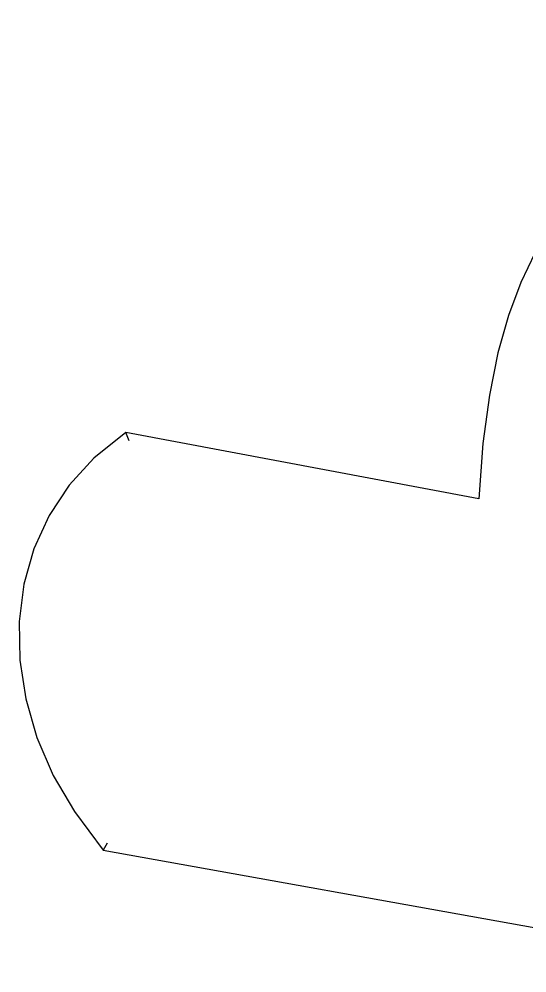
# Model space of a CAD drawing. Header units: metres. Extents: x 141303 to 146299, y 125960 to 127091.
# Drawn here: x 144686.7161 to 144686.9773, y 126054.3158 to 126054.8066 of the extents above; entities that cross this region are included whole.
import ezdxf

# ---------------------------------------------------------------- set-up
doc = ezdxf.new("R2010")
doc.units = ezdxf.units.M
doc.header["$MEASUREMENT"] = 0
doc.layers.add('Edges', color=7, linetype='Continuous')
doc.layers.add('FURNITURE', color=6, linetype='Continuous')

# ---------------------------------------------------------------- blocks, each defined once
blk = doc.blocks.new('ultrasound machine pl')
at = {"layer": 'Edges'}
for p, q in [((138.573, 178.207), (137.513, 178.002)), ((139.647, 178.245), (138.573, 178.207)), ((140.715, 178.115), (139.647, 178.245)), ((137.513, 178.002), (136.485, 177.633)), ((141.885, 177.785), (140.715, 178.115)), ((136.485, 177.633), (135.505, 177.107)), ((141.745, 177.564), (141.885, 177.785)), ((146.342, 168.156), (141.885, 177.785)), ((135.505, 177.107), (134.591, 176.432)), ((134.591, 176.432), (133.759, 175.621)), ((133.759, 175.621), (133.022, 174.687)), ((133.022, 174.687), (132.393, 173.646)), ((132.393, 173.646), (131.883, 172.516)), ((131.883, 172.516), (131.451, 171.161)), ((131.684, 171.182), (131.451, 171.161)), ((131.451, 171.161), (140.236, 152.591))]:
    blk.add_line(p, q, dxfattribs=at)
blk.add_lwpolyline([(163.779, 168.124), (162.362, 168.983), (161.074, 169.667), (159.898, 170.194), (158.814, 170.584), (157.804, 170.854), (156.851, 171.024), (155.934, 171.112), (155.036, 171.137), (154.138, 171.112), (153.221, 171.024), (152.269, 170.856), (151.264, 170.588), (150.186, 170.202), (149.018, 169.68), (147.743, 169.004), (146.342, 168.156)], dxfattribs=at)

msp = doc.modelspace()

# ---------------------------------------------------------------- block references
at = {"layer": 'FURNITURE', "xscale": 0.01741392623643738, "yscale": 0.01741392623643738, "zscale": 0.01741392623643738, "rotation": 54.51050912069492}
msp.add_blockref('ultrasound machine pl', (144687.85736, 126050.78472), dxfattribs=at)

doc.saveas('drawing.dxf')
